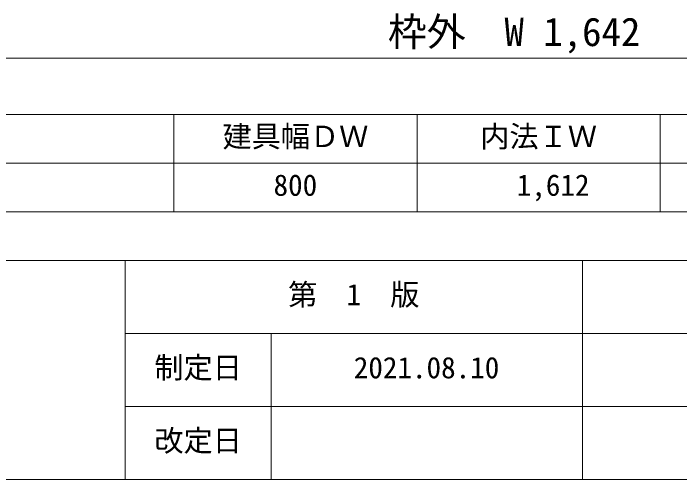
# Model space of a CAD drawing. Units: millimetres on the paper, enlarged 10 times, with parts at other scales. Extents: x -1954 to 1996, y -1346 to 1437.
# Drawn here: x -1269 to -584, y -1346 to -867 of the extents above; entities that cross this region are included whole.
import ezdxf
from ezdxf.enums import TextEntityAlignment as Align

# ---------------------------------------------------------------- set-up
doc = ezdxf.new("R2010")
doc.units = ezdxf.units.MM
doc.header["$LTSCALE"] = 10
for name, color, linetype, lineweight in [('0-0_0', 7, 'Continuous', 18), ('2-1_6', 3, 'Continuous', 20), ('3-1_四方枠', 7, 'Continuous', 18)]:
    doc.layers.add(name, color=color, linetype=linetype, lineweight=lineweight)
doc.styles.add('ＭＳ ゴシック', font='')
doc.styles.get('ＭＳ ゴシック').set_extended_font_data('MS Gothic')

msp = doc.modelspace()

# ---------------------------------------------------------------- linework, layer by layer
at = {"layer": '0-0_0'}
for p, q in [((-1904.38, -970.73), (395.62, -970.73)), ((-1104.38, -970.73), (-1104.38, -1070.73)), ((-854.38, -970.73), (-854.38, -1070.73)), ((-604.38, -970.73), (-604.38, -1070.73)), ((-1904.38, -1020.73), (395.62, -1020.73)), ((-1904.38, -1070.73), (395.62, -1070.73)), ((-1954.38, -1120.73), (1995.62, -1120.73)), ((-1154.38, -1120.73), (-1154.38, -1345.73)), ((-684.38, -1120.73), (-684.38, -1345.73)), ((1995.62, -1195.73), (-1154.38, -1195.73)), ((-1004.38, -1195.73), (-1004.38, -1345.73)), ((85.62, -1270.73), (-1154.38, -1270.73)), ((1995.62, -1345.73), (-1954.38, -1345.73))]:
    msp.add_line(p, q, dxfattribs=at)
at = {"layer": '2-1_6', "color": 4, "lineweight": 9}
msp.add_line((-1494.38, -912.75), (-14.38, -912.75), dxfattribs=at)
at = {"layer": '3-1_四方枠'}
msp.add_line((-637.71, -1345.73), (-1954.38, -1345.73), dxfattribs=at)

# ---------------------------------------------------------------- texts
at = {"layer": '0-0_0', "style": 'ＭＳ ゴシック'}
for s, p in [('建具幅ＤＷ', (-1054.38, -1010.73)), ('内法ＩＷ', (-789.38, -1010.73)), ('800', (-1001.88, -1060.73)), ('1,612', (-751.88, -1060.73)), ('第\u30001\u3000版', (-986.88, -1173.23)), ('制定日', (-1124.38, -1248.23)), ('改定日', (-1124.38, -1323.23))]:
    msp.add_text(s, height=21.99, dxfattribs=at).set_placement(p, align=Align.BOTTOM_LEFT)
at = {"layer": '2-1_6', "color": 7, "style": 'ＭＳ ゴシック'}
msp.add_text('枠外  W 1,642', height=29.33, dxfattribs=at).set_placement((-884.38, -909.14), align=Align.BOTTOM_LEFT)
at = {"layer": '3-1_四方枠', "style": 'ＭＳ ゴシック'}
msp.add_text('2021.08.10', height=21.99, dxfattribs=at).set_placement((-919.38, -1248.23), align=Align.BOTTOM_LEFT)

doc.saveas('drawing.dxf')
